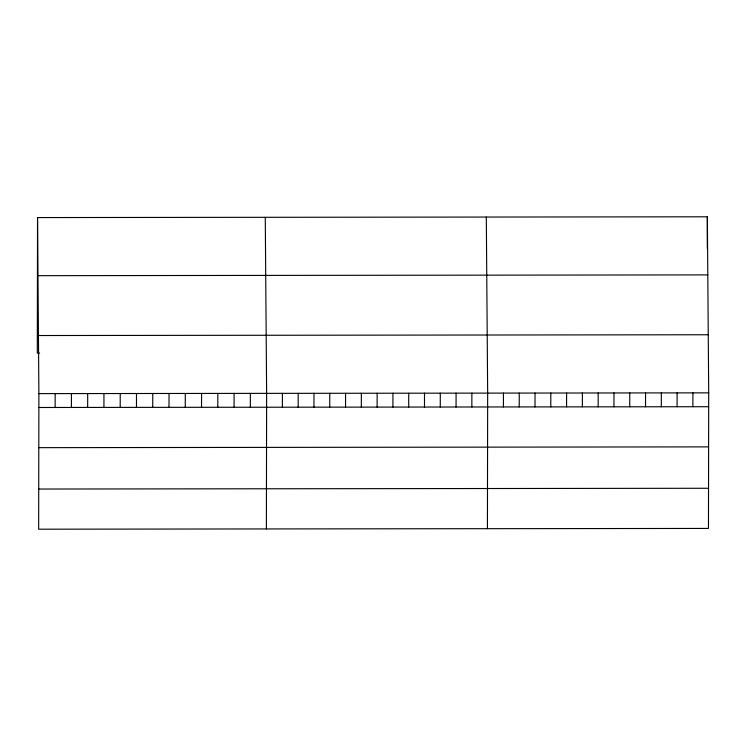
<?xml version="1.0" encoding="UTF-8"?>
<svg xmlns="http://www.w3.org/2000/svg" width="746" height="746" viewBox="0 0 746 746"><rect width="100%" height="100%" fill="white"/><g stroke="black" fill="none" stroke-linecap="round" stroke-linejoin="round"><path stroke-width="1.12" d="M37.533 217.571L38.895 393.627L38.652 529.203L708.467 528.429L708.7 392.853L707.348 216.797L37.533 217.571L37.3 353.147L39.622 353.147M55.129 407.475L55.157 393.608M71.402 407.456L71.42 393.59M87.664 407.437L87.692 393.571M103.936 407.419L103.955 393.552M120.199 407.4L120.227 393.534M136.471 407.381L136.49 393.515M152.734 407.363L152.762 393.496M168.997 407.344L169.025 393.478M185.269 407.325L185.288 393.459M201.532 407.307L201.56 393.44M217.804 407.288L217.823 393.422M234.067 407.269L234.095 393.403M250.339 407.241L250.358 393.384M266.387 528.942L266.63 393.366L265.268 217.31M282.389 407.213L282.417 393.347M298.176 407.195L298.204 393.329M313.963 407.176L313.991 393.31M329.751 407.157L329.779 393.291M345.547 407.139L345.566 393.273M361.334 407.12L361.353 393.254M377.122 407.102L377.14 393.235M392.909 407.083L392.937 393.217M408.696 407.064L408.724 393.198M424.483 407.046L424.511 393.179M440.271 407.027L440.299 393.161M456.058 407.008L456.086 393.142M471.854 406.99L471.873 393.123M487.427 528.681L487.66 393.114L486.308 217.049M503.429 406.952L503.447 393.095M519.216 406.934L519.244 393.077M535.003 406.915L535.031 393.058M550.79 406.896L550.818 393.039M566.578 406.878L566.606 393.021M582.365 406.859L582.393 393.002M598.161 406.84L598.18 392.983M613.949 406.822L613.967 392.965M629.736 406.803L629.755 392.946M645.523 406.784L645.551 392.928M661.31 406.766L661.338 392.909M677.098 406.747L677.126 392.89M692.885 406.729L692.913 392.872M707.292 248.511L707.348 216.797M37.981 275.675L707.795 274.892M38.447 335.532L708.252 334.758M38.895 393.627L708.7 392.853M38.867 407.493L708.672 406.71M38.792 447.656L708.607 446.882M38.727 489.04L708.532 488.266"/></g></svg>
